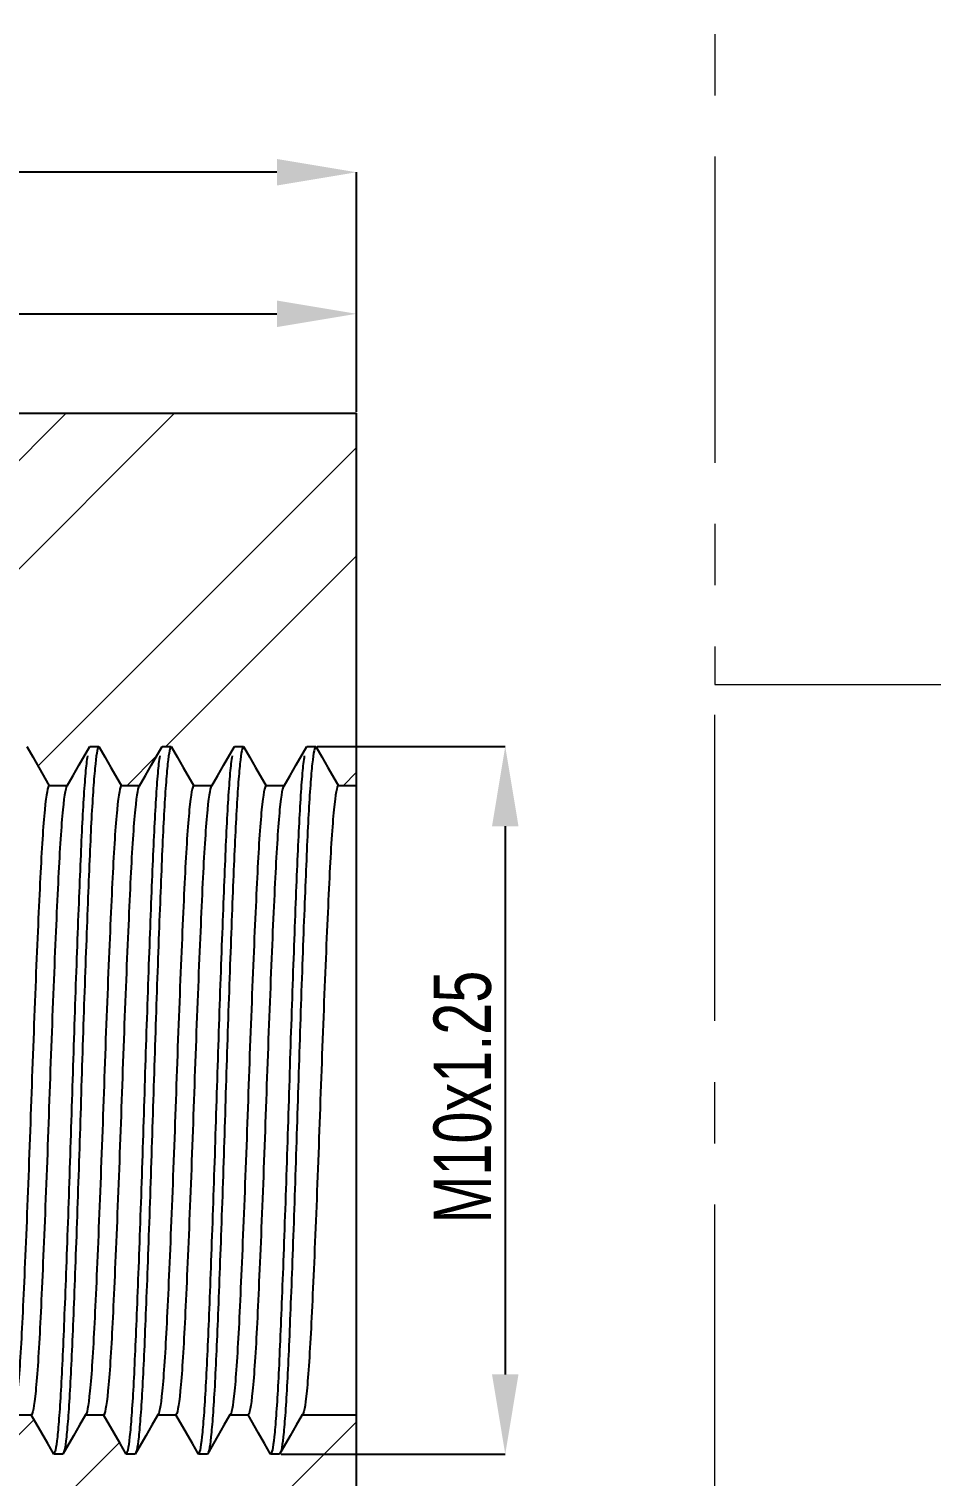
# Model space of a CAD drawing. Header units: millimetres. Extents: x 1113 to 2233, y 538 to 831.
# Drawn here: x 1345.3 to 1382.7, y 661.1 to 721.2 of the extents above; entities that cross this region are included whole.
import ezdxf

# ---------------------------------------------------------------- set-up
doc = ezdxf.new("R2010")
doc.units = ezdxf.units.MM
doc.linetypes.add('CENTERX2', pattern=[20.32, 12.7, -2.54, 2.54, -2.54])
doc.styles.add('SLDTEXTSTYLE0', font='TXT', dxfattribs={"width": 0.75})
doc.dimstyles.new('SLDDIMSTYLE0', dxfattribs={"dimtxt": 2.38125, "dimasz": 3.302, "dimexe": 0, "dimexo": 0.0625, "dimgap": 0.595312, "dimtad": 1, "dimdec": 6, "dimlfac": 0.333333, "dimrnd": 1e-09, "dimzin": 12, "dimdsep": 46, "dimtxsty": 'SLDTEXTSTYLE0', "dimsah": 1, "dimcen": 0.09, "dimadec": 0, "dimazin": 3, "dimtfac": 1, "dimtdec": 1, "dimtofl": 0, "dimtmove": 0, "dimatfit": 3, "dimfxl": 1, "dimfrac": 2, "dimtolj": 1, "dimtzin": 12, "dimarcsym": 0})
doc.dimstyles.new('SLDDIMSTYLE5', dxfattribs={"dimtxt": 2.38125, "dimasz": 3.302, "dimexe": 0, "dimexo": 0.0625, "dimgap": 0.595312, "dimtad": 1, "dimdec": 1, "dimlfac": 0.333333, "dimrnd": 1e-09, "dimzin": 12, "dimdsep": 46, "dimtxsty": 'SLDTEXTSTYLE0', "dimsah": 1, "dimcen": 0.09, "dimadec": 0, "dimazin": 3, "dimtfac": 1, "dimtdec": 1, "dimtofl": 0, "dimtmove": 0, "dimatfit": 3, "dimfxl": 1, "dimfrac": 2, "dimtolj": 1, "dimtzin": 12, "dimarcsym": 0})
pattern_1 = [(45, (1110.37, 536.097), (-6.7352, 6.7352), []), (45, (1114.861, 536.097), (-6.7352, 6.7352), [])]

# ---------------------------------------------------------------- blocks, each defined once
blk = doc.blocks.new('*D76')
at = {"color": 0, "linetype": 'Continuous', "lineweight": -2, "transparency": 16777216}
for p, q in [((1232.879, 693.269), (1232.879, 715.206)), ((1355.577, 715.206), (1236.181, 715.206)), ((1358.879, 705.269), (1358.879, 715.206))]:
    blk.add_line(p, q, dxfattribs=at)
at = {"color": 0, "linetype": 'Continuous', "transparency": 16777216}
for points in [[(1236.181, 715.757), (1236.181, 714.656), (1232.879, 715.206)], [(1355.577, 715.757), (1355.577, 714.656), (1358.879, 715.206)]]:
    blk.add_solid(points, dxfattribs=at)
at = {"layer": 'Defpoints', "color": 0, "linetype": 'Continuous', "transparency": 16777216}
for p in [(1232.879, 715.206), (1358.879, 705.206), (1232.879, 693.206)]:
    blk.add_point(p, dxfattribs=at)
at = {"color": 0, "linetype": 'Continuous', "lineweight": 18, "transparency": 16777216, "insert": (1311.511, 718.183), "char_height": 2.3813, "attachment_point": 2, "style": 'SLDTEXTSTYLE0'}
blk.add_mtext('\\A1;42', dxfattribs=at)
blk = doc.blocks.new('*D77')
at = {"color": 0, "linetype": 'Continuous', "lineweight": -2, "transparency": 16777216}
for p, q in [((1318.379, 705.269), (1318.379, 709.334)), ((1321.681, 709.334), (1355.577, 709.334)), ((1358.879, 705.269), (1358.879, 709.334))]:
    blk.add_line(p, q, dxfattribs=at)
at = {"color": 0, "linetype": 'Continuous', "transparency": 16777216}
for points in [[(1321.681, 709.884), (1321.681, 708.784), (1318.379, 709.334)], [(1355.577, 709.884), (1355.577, 708.784), (1358.879, 709.334)]]:
    blk.add_solid(points, dxfattribs=at)
at = {"layer": 'Defpoints', "color": 0, "linetype": 'Continuous', "transparency": 16777216}
for p in [(1358.879, 709.334), (1318.379, 705.206), (1358.879, 705.206)]:
    blk.add_point(p, dxfattribs=at)
at = {"color": 0, "linetype": 'Continuous', "lineweight": 18, "transparency": 16777216, "insert": (1337.682, 712.311), "char_height": 2.3813, "attachment_point": 2, "style": 'SLDTEXTSTYLE0'}
blk.add_mtext('\\A1;13.5', dxfattribs=at)
blk = doc.blocks.new('*D79')
at = {"color": 0, "linetype": 'Continuous', "lineweight": -2, "transparency": 16777216}
for p, q in [((1357.254, 691.38), (1365.054, 691.38)), ((1365.054, 688.078), (1365.054, 665.335)), ((1355.754, 662.033), (1365.054, 662.033))]:
    blk.add_line(p, q, dxfattribs=at)
at = {"color": 0, "linetype": 'Continuous', "transparency": 16777216}
for points in [[(1364.504, 688.078), (1365.604, 688.078), (1365.054, 691.38)], [(1364.504, 665.335), (1365.604, 665.335), (1365.054, 662.033)]]:
    blk.add_solid(points, dxfattribs=at)
at = {"layer": 'Defpoints', "color": 0, "linetype": 'Continuous', "transparency": 16777216}
for p in [(1357.191, 691.38), (1355.691, 662.033), (1365.054, 662.033)]:
    blk.add_point(p, dxfattribs=at)
at = {"color": 0, "linetype": 'Continuous', "lineweight": 18, "transparency": 16777216, "insert": (1362.077, 676.839), "char_height": 2.38125, "attachment_point": 2, "rotation": 90, "style": 'SLDTEXTSTYLE0'}
blk.add_mtext('\\A1;M10x1.25', dxfattribs=at)
blk = doc.blocks.new('*D80')
at = {"color": 0, "linetype": 'Continuous', "lineweight": -2, "transparency": 16777216}
for p, q in [((1328.879, 663.594), (1328.879, 640.991)), ((1358.879, 648.144), (1358.879, 640.991)), ((1332.181, 640.991), (1355.577, 640.991))]:
    blk.add_line(p, q, dxfattribs=at)
at = {"color": 0, "linetype": 'Continuous', "transparency": 16777216}
for points in [[(1332.181, 641.541), (1332.181, 640.441), (1328.879, 640.991)], [(1355.577, 641.541), (1355.577, 640.441), (1358.879, 640.991)]]:
    blk.add_solid(points, dxfattribs=at)
at = {"layer": 'Defpoints', "color": 0, "linetype": 'Continuous', "transparency": 16777216}
for p in [(1328.879, 663.656), (1358.879, 648.206), (1358.879, 640.991)]:
    blk.add_point(p, dxfattribs=at)
at = {"color": 0, "linetype": 'Continuous', "lineweight": 18, "transparency": 16777216, "insert": (1341.725, 643.967), "char_height": 2.3813, "attachment_point": 2, "style": 'SLDTEXTSTYLE0'}
blk.add_mtext('\\A1;10', dxfattribs=at)

msp = doc.modelspace()

# ---------------------------------------------------------------- hatches: boundary and pattern name
at = {"linetype": 'Continuous', "lineweight": 18}
h = msp.add_hatch(dxfattribs=at)
h.set_pattern_fill('ANSI32', style=0)
h.set_pattern_definition(pattern_1)
h.paths.add_polyline_path([(1287.4881823, 695.2361029), (1286.3163073, 693.2063559), (1285.3788073, 693.2063559), (1284.2069323, 695.2361029), (1283.7381823, 695.2361029), (1282.5663073, 693.2063559), (1281.6288073, 693.2063559), (1280.4569323, 695.2361029), (1279.9881823, 695.2361029), (1278.8163073, 693.2063559), (1277.8788073, 693.2063559), (1276.7069323, 695.2361029), (1276.2381823, 695.2361029), (1275.0663073, 693.2063559), (1274.1288073, 693.2063559), (1272.9569323, 695.2361029), (1272.4881823, 695.2361029), (1271.3163073, 693.2063559), (1270.3788073, 693.2063559), (1269.2069323, 695.2361029), (1268.7381823, 695.2361029), (1267.5663073, 693.2063559), (1266.6288073, 693.2063559), (1265.4569323, 695.2361029), (1264.9881823, 695.2361029), (1263.8163073, 693.2063559), (1262.8788073, 693.2063559), (1261.7069323, 695.2361029), (1261.2381823, 695.2361029), (1260.0663073, 693.2063559), (1259.1288073, 693.2063559), (1257.9569323, 695.2361029), (1257.4881823, 695.2361029), (1256.3163073, 693.2063559), (1255.3788073, 693.2063559), (1254.2069323, 695.2361029), (1253.7381823, 695.2361029), (1252.5663073, 693.2063559), (1251.6288073, 693.2063559), (1250.4569323, 695.2361029), (1249.9881823, 695.2361029), (1248.8163073, 693.2063559), (1247.8788073, 693.2063559), (1246.7069323, 695.2361029), (1246.2381823, 695.2361029), (1245.0663073, 693.2063559), (1244.1288073, 693.2063559), (1242.9569323, 695.2361029), (1242.4881823, 695.2361029), (1241.3163073, 693.2063559), (1240.3788073, 693.2063559), (1239.2069323, 695.2361029), (1238.7381823, 695.2361029), (1237.5663073, 693.2063559), (1236.6288073, 693.2063559), (1235.4569323, 695.2361029), (1234.9881823, 695.2361029), (1233.8163073, 693.2063559), (1232.8788073, 693.2063559), (1232.8788073, 692.3558211), (1237.2854061, 688.7063559), (1261.3788073, 688.7063559), (1261.3788073, 686.4563559), (1328.8788073, 686.4563559), (1328.8788073, 689.7563559), (1331.8788074, 689.7563559), (1332.8163074, 691.3801535), (1333.1913074, 691.3801535), (1334.1288073, 689.7563559), (1334.8788074, 689.7563559), (1335.8163074, 691.3801535), (1336.1913074, 691.3801535), (1337.1288073, 689.7563559), (1337.8788074, 689.7563559), (1338.8163074, 691.3801535), (1339.1913074, 691.3801535), (1340.1288073, 689.7563559), (1340.8788074, 689.7563559), (1341.8163074, 691.3801535), (1342.1913074, 691.3801535), (1343.1288073, 689.7563559), (1343.8788074, 689.7563559), (1344.8163074, 691.3801535), (1345.1913074, 691.3801535), (1346.1288073, 689.7563559), (1346.8788074, 689.7563559), (1347.8163074, 691.3801535), (1348.1913074, 691.3801535), (1349.1288073, 689.7563559), (1349.8788074, 689.7563559), (1350.8163074, 691.3801535), (1351.1913074, 691.3801535), (1352.1288073, 689.7563559), (1352.8788074, 689.7563559), (1353.8163074, 691.3801535), (1354.1913074, 691.3801535), (1355.1288073, 689.7563559), (1355.8788074, 689.7563559), (1356.8163074, 691.3801535), (1357.1913074, 691.3801535), (1358.1288073, 689.7563559), (1358.8788073, 689.7563559), (1358.8788073, 705.2063559), (1318.3788073, 705.2063559), (1318.3788073, 693.2063559), (1307.8788073, 693.2063559), (1306.7069323, 695.2361029), (1306.2381823, 695.2361029), (1305.0663073, 693.2063559), (1304.1288073, 693.2063559), (1302.9569323, 695.2361029), (1302.4881823, 695.2361029), (1301.3163073, 693.2063559), (1300.3788073, 693.2063559), (1299.2069323, 695.2361029), (1298.7381823, 695.2361029), (1297.5663073, 693.2063559), (1296.6288073, 693.2063559), (1295.4569323, 695.2361029), (1294.9881823, 695.2361029), (1293.8163073, 693.2063559), (1292.8788073, 693.2063559), (1291.7069323, 695.2361029), (1291.2381823, 695.2361029), (1290.0663073, 693.2063559), (1289.1288073, 693.2063559), (1287.9569323, 695.2361029)], flags=0)
h = msp.add_hatch(dxfattribs=at)
h.set_pattern_fill('ANSI32', style=0)
h.set_pattern_definition(pattern_1)
h.paths.add_polyline_path([(1288.1913073, 660.2063559), (1289.3631823, 658.1766088), (1289.8319323, 658.1766088), (1291.0038073, 660.2063559), (1291.9413073, 660.2063559), (1293.1131823, 658.1766088), (1293.5819323, 658.1766088), (1294.7538073, 660.2063559), (1295.6913073, 660.2063559), (1296.8631823, 658.1766088), (1297.3319323, 658.1766088), (1298.5038073, 660.2063559), (1299.4413073, 660.2063559), (1300.6131823, 658.1766088), (1301.0819323, 658.1766088), (1302.2538073, 660.2063559), (1303.1913073, 660.2063559), (1304.3631823, 658.1766088), (1304.8319323, 658.1766088), (1306.0038073, 660.2063559), (1306.9413073, 660.2063559), (1308.1131823, 658.1766088), (1308.5819323, 658.1766088), (1309.7538073, 660.2063559), (1318.3788073, 660.2063559), (1318.3788073, 648.2063559), (1358.8788073, 648.2063559), (1358.8788073, 663.6563559), (1356.6288073, 663.6563559), (1355.6913074, 662.0325583), (1355.3163074, 662.0325583), (1354.3788074, 663.6563559), (1353.6288073, 663.6563559), (1352.6913074, 662.0325583), (1352.3163074, 662.0325583), (1351.3788074, 663.6563559), (1350.6288073, 663.6563559), (1349.6913074, 662.0325583), (1349.3163074, 662.0325583), (1348.3788074, 663.6563559), (1347.6288073, 663.6563559), (1346.6913074, 662.0325583), (1346.3163074, 662.0325583), (1345.3788074, 663.6563559), (1344.6288073, 663.6563559), (1343.6913074, 662.0325583), (1343.3163074, 662.0325583), (1342.3788074, 663.6563559), (1341.6288073, 663.6563559), (1340.6913074, 662.0325583), (1340.3163074, 662.0325583), (1339.3788074, 663.6563559), (1338.6288073, 663.6563559), (1337.6913074, 662.0325583), (1337.3163074, 662.0325583), (1336.3788074, 663.6563559), (1335.6288073, 663.6563559), (1334.6913074, 662.0325583), (1334.3163074, 662.0325583), (1333.3788074, 663.6563559), (1332.6288073, 663.6563559), (1331.6913074, 662.0325583), (1331.3163074, 662.0325583), (1330.3788074, 663.6563559), (1328.8788073, 663.6563559), (1328.8788073, 666.9563559), (1261.3788073, 666.9563559), (1261.3788073, 664.7063559), (1237.2854061, 664.7063559), (1232.8788073, 661.0568906), (1232.8788073, 660.2063559), (1235.6913073, 660.2063559), (1236.8631823, 658.1766088), (1237.3319323, 658.1766088), (1238.5038073, 660.2063559), (1239.4413073, 660.2063559), (1240.6131823, 658.1766088), (1241.0819323, 658.1766088), (1242.2538073, 660.2063559), (1243.1913073, 660.2063559), (1244.3631823, 658.1766088), (1244.8319323, 658.1766088), (1246.0038073, 660.2063559), (1246.9413073, 660.2063559), (1248.1131823, 658.1766088), (1248.5819323, 658.1766088), (1249.7538073, 660.2063559), (1250.6913073, 660.2063559), (1251.8631823, 658.1766088), (1252.3319323, 658.1766088), (1253.5038073, 660.2063559), (1254.4413073, 660.2063559), (1255.6131823, 658.1766088), (1256.0819323, 658.1766088), (1257.2538073, 660.2063559), (1258.1913073, 660.2063559), (1259.3631823, 658.1766088), (1259.8319323, 658.1766088), (1261.0038073, 660.2063559), (1261.9413073, 660.2063559), (1263.1131823, 658.1766088), (1263.5819323, 658.1766088), (1264.7538073, 660.2063559), (1265.6913073, 660.2063559), (1266.8631823, 658.1766088), (1267.3319323, 658.1766088), (1268.5038073, 660.2063559), (1269.4413073, 660.2063559), (1270.6131823, 658.1766088), (1271.0819323, 658.1766088), (1272.2538073, 660.2063559), (1273.1913073, 660.2063559), (1274.3631823, 658.1766088), (1274.8319323, 658.1766088), (1276.0038073, 660.2063559), (1276.9413073, 660.2063559), (1278.1131823, 658.1766088), (1278.5819323, 658.1766088), (1279.7538073, 660.2063559), (1280.6913073, 660.2063559), (1281.8631823, 658.1766088), (1282.3319323, 658.1766088), (1283.5038073, 660.2063559), (1284.4413073, 660.2063559), (1285.6131823, 658.1766088), (1286.0819323, 658.1766088), (1287.2538073, 660.2063559)], flags=0)

# ---------------------------------------------------------------- linework, layer by layer
at = {"color": 7, "linetype": 'CENTERX2', "lineweight": 18}
for p, q in [((1373.7527349, 817.4545716), (1373.7527349, 693.9545908)), ((1373.7527349, 693.9545908), (1508.6277139, 693.9545908)), ((1373.7436575, 692.7001078), (1373.7436575, 622.723539))]:
    msp.add_line(p, q, dxfattribs=at)
at = {"color": 7, "linetype": 'Continuous', "lineweight": 25}
for p, q in [((1318.3788073, 705.206355), (1358.8788084, 705.206355)), ((1358.8788084, 689.7563561), (1358.8788084, 705.206355)), ((1347.8163083, 691.3801528), (1348.1913063, 691.3801528)), ((1350.816306, 691.3801528), (1351.1913068, 691.3801528)), ((1353.8163065, 691.3801528), (1354.1913073, 691.3801528)), ((1356.816307, 691.3801528), (1357.1913078, 691.3801528)), ((1346.8788064, 689.7563561), (1346.1288077, 689.7563561)), ((1349.8788069, 689.7563561), (1349.1288082, 689.7563561)), ((1352.8788074, 689.7563561), (1352.1288087, 689.7563561)), ((1355.8788079, 689.7563561), (1355.1288064, 689.7563561)), ((1358.8788084, 689.7563561), (1358.1288069, 689.7563561)), ((1358.8788084, 663.6563557), (1358.8788084, 689.7563561)), ((1344.6288075, 663.6563557), (1345.3788062, 663.6563557)), ((1347.628808, 663.6563557), (1348.3788067, 663.6563557)), ((1350.6288084, 663.6563557), (1351.3788072, 663.6563557)), ((1353.6288061, 663.6563557), (1354.3788077, 663.6563557)), ((1356.6288066, 663.6563557), (1358.8788084, 663.6563557)), ((1358.8788084, 648.2063568), (1358.8788084, 663.6563557)), ((1346.6913061, 662.0325589), (1346.3163081, 662.0325589)), ((1349.6913065, 662.0325589), (1349.3163086, 662.0325589)), ((1352.691307, 662.0325589), (1352.3163063, 662.0325589)), ((1355.6913075, 662.0325589), (1355.3163068, 662.0325589))]:
    msp.add_line(p, q, dxfattribs=at)
at = {"color": 7, "linetype": 'Continuous', "lineweight": 25, "flags": 128}
for points in [[(1345.1913086, 691.3801528), (1345.440307, 690.948876), (1345.6893054, 690.5175977), (1346.1288077, 689.7563561)], [(1346.8788064, 689.7563561), (1347.1278048, 690.1876343), (1347.3768032, 690.6189112), (1347.8163083, 691.3801528)], [(1348.1913063, 691.3801528), (1348.4403047, 690.948876), (1348.6893031, 690.5175977), (1349.1288082, 689.7563561)], [(1349.8788069, 689.7563561), (1350.1278053, 690.1876343), (1350.3768037, 690.6189112), (1350.816306, 691.3801528)], [(1351.1913068, 691.3801528), (1351.4403052, 690.948876), (1351.6893036, 690.5175977), (1352.1288087, 689.7563561)], [(1352.8788074, 689.7563561), (1353.1278058, 690.1876343), (1353.3768042, 690.6189112), (1353.8163065, 691.3801528)], [(1354.1913073, 691.3801528), (1354.4403057, 690.948876), (1354.6893041, 690.5175977), (1355.1288064, 689.7563561)], [(1355.8788079, 689.7563561), (1356.1278063, 690.1876343), (1356.3768047, 690.6189112), (1356.816307, 691.3801528)], [(1357.1913078, 691.3801528), (1357.4403062, 690.948876), (1357.6893046, 690.5175977), (1358.1288069, 689.7563561)], [(1346.3163081, 662.0325589), (1346.0673097, 662.4638358), (1345.8183113, 662.895114), (1345.3788062, 663.6563557)], [(1347.628808, 663.6563557), (1347.3798095, 663.2250774), (1347.1308111, 662.7938006), (1346.6913061, 662.0325589)], [(1349.3163086, 662.0325589), (1349.0673102, 662.4638358), (1348.8183118, 662.895114), (1348.3788067, 663.6563557)], [(1350.6288084, 663.6563557), (1350.37981, 663.2250774), (1350.1308116, 662.7938006), (1349.6913065, 662.0325589)], [(1352.3163063, 662.0325589), (1352.0673079, 662.4638358), (1351.8183095, 662.895114), (1351.3788072, 663.6563557)], [(1353.6288061, 663.6563557), (1353.3798077, 663.2250774), (1353.1308093, 662.7938006), (1352.691307, 662.0325589)], [(1355.3163068, 662.0325589), (1355.0673084, 662.4638358), (1354.81831, 662.895114), (1354.3788077, 663.6563557)], [(1356.6288066, 663.6563557), (1356.3798082, 663.2250774), (1356.1308098, 662.7938006), (1355.6913075, 662.0325589)]]:
    msp.add_lwpolyline(points, dxfattribs=at)
at = {"color": 7, "linetype": 'Continuous', "lineweight": 25}
for points, knots in [([(1347.714362, 690.9945643), (1347.6988618, 690.8968553), (1347.6578107, 690.6380804), (1347.5898854, 689.8216999), (1347.5132978, 688.6203322), (1347.4413027, 687.1233263), (1347.3693369, 685.3786044), (1347.2926597, 683.4045964), (1347.2149544, 681.2507228), (1347.1382788, 678.9969468), (1347.0663068, 676.7063569), (1346.9943351, 674.4157608), (1346.9176584, 672.162004), (1346.839957, 670.0080594), (1346.7632816, 668.0343128), (1346.691305, 666.2886343), (1346.6193346, 664.7952071), (1346.5426575, 663.5802085), (1346.4649566, 662.693576), (1346.3882798, 662.13548), (1346.3401491, 662.066652), (1346.3163081, 662.0325589)], [0, 0, 0, 0, 0.03298705171, 0.08736368266, 0.14139906662, 0.19443602722, 0.24747298782, 0.30150837178, 0.35588500273, 0.40992040644, 0.46295735224, 0.51599429804, 0.57002970175, 0.62440633052, 0.67844171449, 0.73147867715, 0.78451563775, 0.83855102172, 0.89292765049, 0.9469630542, 1, 1, 1, 1]), ([(1348.1913063, 691.3801528), (1348.1674653, 691.3460597), (1348.1193345, 691.2772318), (1348.0426578, 690.7191357), (1347.9649569, 689.8325033), (1347.8882797, 688.6175047), (1347.8163097, 687.1240774), (1347.7443315, 685.3783991), (1347.6676622, 683.4046522), (1347.5899547, 681.2507079), (1347.5132797, 678.9969506), (1347.4413075, 676.706356), (1347.3693356, 674.4157606), (1347.2926601, 672.1620056), (1347.2149542, 670.0080531), (1347.138279, 668.0343365), (1347.066306, 666.2885478), (1346.994338, 664.7955327), (1346.9176471, 663.5789643), (1346.8399994, 662.6982367), (1346.7718597, 662.1842298), (1346.7319003, 662.1190027), (1346.7162757, 662.0934982)], [0, 0, 0, 0, 0.0502366255, 0.1014189909, 0.1529245649, 0.2041069116, 0.2543435511, 0.3045801926, 0.3557625373, 0.4072681133, 0.4584504787, 0.5086871042, 0.5589237297, 0.6101060951, 0.6616116712, 0.7127940179, 0.7630306574, 0.8132672969, 0.8644496436, 0.9159552176, 0.967137583, 1, 1, 1, 1]), ([(1350.7143625, 690.9945643), (1350.698861, 690.8968553), (1350.6578066, 690.6380805), (1350.5898874, 689.8216999), (1350.5132975, 688.6203323), (1350.4413046, 687.1233262), (1350.3693326, 685.3786045), (1350.2926615, 683.4045963), (1350.2149545, 681.2507228), (1350.1382794, 678.9969468), (1350.0663073, 676.7063569), (1349.9943352, 674.4157608), (1349.9176602, 672.162004), (1349.8399527, 670.0080595), (1349.7632834, 668.0343127), (1349.6913052, 666.2886343), (1349.6193352, 664.7952071), (1349.542658, 663.5802085), (1349.4649571, 662.693576), (1349.3882803, 662.13548), (1349.3401496, 662.066652), (1349.3163086, 662.0325589)], [0, 0, 0, 0, 0.0329870539, 0.0873636826, 0.1413990666, 0.1944360272, 0.2474729899, 0.3015083717, 0.3558850027, 0.4099204064, 0.4629573522, 0.515994298, 0.5700297017, 0.6244063326, 0.6784417145, 0.7314786771, 0.7845156377, 0.8385510217, 0.8929276505, 0.9469630542, 1, 1, 1, 1]), ([(1351.1913068, 691.3801528), (1351.1674658, 691.3460597), (1351.119335, 691.2772318), (1351.0426584, 690.7191357), (1350.964957, 689.8325033), (1350.8882816, 688.6175046), (1350.816305, 687.1240775), (1350.7443346, 685.3783989), (1350.6676574, 683.4046523), (1350.5899567, 681.2507078), (1350.5132794, 678.9969507), (1350.4413094, 676.7063559), (1350.3693312, 674.4157608), (1350.2926619, 672.1620056), (1350.2149544, 670.0080531), (1350.1382796, 668.0343365), (1350.0663065, 666.2885478), (1349.9943382, 664.7955327), (1349.917649, 663.5789643), (1349.8399946, 662.6982367), (1349.7718621, 662.1842298), (1349.7318993, 662.1190027), (1349.7162734, 662.0934982)], [0, 0, 0, 0, 0.0502366254, 0.1014189907, 0.1529245646, 0.2041069112, 0.2543435526, 0.304580192, 0.3557625386, 0.4072681125, 0.4584504778, 0.5086871032, 0.5589237306, 0.6101060939, 0.6616116698, 0.7127940164, 0.7630306559, 0.8132672953, 0.8644496419, 0.9159552178, 0.9671375811, 1, 1, 1, 1]), ([(1353.7143602, 690.9945643), (1353.6988599, 690.8968553), (1353.6578083, 690.6380804), (1353.5898875, 689.8216999), (1353.5132982, 688.6203322), (1353.4413047, 687.1233262), (1353.3693343, 685.3786045), (1353.2926572, 683.4045964), (1353.2149563, 681.2507227), (1353.1382795, 678.9969468), (1353.0663079, 676.7063569), (1352.9943358, 674.4157608), (1352.9176603, 672.162004), (1352.8399545, 670.0080595), (1352.763279, 668.0343128), (1352.6913071, 666.2886343), (1352.619335, 664.7952071), (1352.5426599, 663.5802085), (1352.4649525, 662.6935761), (1352.3882828, 662.13548), (1352.3401488, 662.066652), (1352.3163063, 662.0325589)], [0, 0, 0, 0, 0.0329870517, 0.0873636805, 0.1413990645, 0.1944360251, 0.2474729877, 0.3015083717, 0.3558850005, 0.4099204042, 0.46295735, 0.5159942958, 0.5700296995, 0.6244063305, 0.6784417144, 0.731478675, 0.7845156356, 0.8385510196, 0.8929276506, 0.9469630521, 1, 1, 1, 1]), ([(1354.1913073, 691.3801528), (1354.1674662, 691.3460598), (1354.1193352, 691.2772318), (1354.0426602, 690.7191357), (1353.9649527, 689.8325033), (1353.8882833, 688.6175046), (1353.8163052, 687.1240775), (1353.7443352, 685.3783989), (1353.6676579, 683.4046523), (1353.5899571, 681.2507078), (1353.51328, 678.9969507), (1353.4413096, 676.7063559), (1353.369333, 674.4157607), (1353.2926576, 672.1620057), (1353.2149562, 670.008053), (1353.1382797, 668.0343365), (1353.0663071, 666.2885478), (1352.9943387, 664.7955327), (1352.9176491, 663.5789643), (1352.8399966, 662.6982367), (1352.7718581, 662.1842298), (1352.7318985, 662.1190027), (1352.7162739, 662.0934982)], [0, 0, 0, 0, 0.0502366254, 0.1014189907, 0.1529245667, 0.2041069112, 0.2543435526, 0.304580192, 0.3557625386, 0.4072681125, 0.4584504778, 0.5086871032, 0.5589237306, 0.6101060959, 0.6616116698, 0.7127940164, 0.7630306558, 0.8132672952, 0.8644496418, 0.9159552178, 0.9671375831, 1, 1, 1, 1]), ([(1356.7143607, 690.9945643), (1356.6988606, 690.8968553), (1356.6578096, 690.6380804), (1356.5898827, 689.8217), (1356.5133013, 688.6203322), (1356.4413001, 687.1233263), (1356.3693362, 685.3786044), (1356.2926573, 683.4045964), (1356.214957, 681.2507227), (1356.1382796, 678.9969468), (1356.0663096, 676.7063568), (1355.9943314, 674.4157609), (1355.9176621, 672.1620039), (1355.8399547, 670.0080595), (1355.7632796, 668.0343128), (1355.6913075, 666.2886343), (1355.6193356, 664.7952071), (1355.54266, 663.5802085), (1355.4649542, 662.6935761), (1355.3882788, 662.13548), (1355.3401478, 662.066652), (1355.3163068, 662.0325589)], [0, 0, 0, 0, 0.0329870517, 0.0873636827, 0.1413990645, 0.1944360271, 0.2474729878, 0.3015083717, 0.3558850005, 0.4099204042, 0.46295735, 0.5159942979, 0.5700296994, 0.6244063304, 0.6784417144, 0.731478675, 0.7845156356, 0.8385510195, 0.8929276505, 0.9469630542, 1, 1, 1, 1]), ([(1357.1913078, 691.3801528), (1357.1674667, 691.3460598), (1357.1193358, 691.2772318), (1357.0426603, 690.7191357), (1356.9649545, 689.8325033), (1356.888279, 688.6175047), (1356.816307, 687.1240775), (1356.7443349, 685.378399), (1356.6676599, 683.4046522), (1356.5899524, 681.2507079), (1356.5132831, 678.9969505), (1356.4413049, 676.7063561), (1356.3693349, 674.4157606), (1356.2926577, 672.1620057), (1356.2149568, 670.008053), (1356.1382799, 668.0343365), (1356.0663089, 666.2885477), (1355.9943344, 664.7955328), (1355.9176509, 663.5789643), (1355.8399967, 662.6982367), (1355.7718586, 662.1842298), (1355.731899, 662.1190027), (1355.7162744, 662.0934982)], [0, 0, 0, 0, 0.0502366254, 0.1014189907, 0.1529245666, 0.2041069133, 0.2543435527, 0.3045801921, 0.3557625387, 0.4072681146, 0.4584504779, 0.5086871053, 0.5589237307, 0.610106096, 0.6616116699, 0.7127940165, 0.7630306559, 0.8132672973, 0.8644496418, 0.9159552178, 0.9671375831, 1, 1, 1, 1]), ([(1346.1288073, 689.7563559), (1346.0710649, 689.7563559), (1346.0062802, 689.4252318), (1345.8763345, 688.1007357), (1345.8115498, 687.1112009), (1345.6960649, 684.7569979), (1345.6312802, 683.2991829), (1345.5013345, 680.1015664), (1345.4365498, 678.3710288), (1345.3210649, 675.0416829), (1345.2562802, 673.3111454), (1345.1263345, 670.1135288), (1345.0615498, 668.6557139), (1344.9460649, 666.3015109), (1344.8812802, 665.311976), (1344.7513345, 663.9874799), (1344.6865498, 663.6563559), (1344.6288073, 663.6563559)], [0, 0, 0, 0, 0.125, 0.125, 0.25, 0.25, 0.375, 0.375, 0.5, 0.5, 0.625, 0.625, 0.75, 0.75, 0.875, 0.875, 1, 1, 1, 1]), ([(1346.8788074, 689.7563559), (1346.8210649, 689.7563559), (1346.7562802, 689.4252318), (1346.6263345, 688.1007357), (1346.5615498, 687.1112009), (1346.4460649, 684.7569979), (1346.3812802, 683.2991829), (1346.2513345, 680.1015664), (1346.1865498, 678.3710288), (1346.0710649, 675.0416829), (1346.0062802, 673.3111454), (1345.8763345, 670.1135288), (1345.8115498, 668.6557139), (1345.6960649, 666.3015109), (1345.6312802, 665.311976), (1345.5013345, 663.9874799), (1345.4365498, 663.6563559), (1345.3788074, 663.6563559)], [0, 0, 0, 0, 0.125, 0.125, 0.25, 0.25, 0.375, 0.375, 0.5, 0.5, 0.625, 0.625, 0.75, 0.75, 0.875, 0.875, 1, 1, 1, 1]), ([(1349.1288073, 689.7563559), (1349.0710649, 689.7563559), (1349.0062802, 689.4252318), (1348.8763345, 688.1007357), (1348.8115498, 687.1112009), (1348.6960649, 684.7569979), (1348.6312802, 683.2991829), (1348.5013345, 680.1015664), (1348.4365498, 678.3710288), (1348.3210649, 675.0416829), (1348.2562802, 673.3111454), (1348.1263345, 670.1135288), (1348.0615498, 668.6557139), (1347.9460649, 666.3015109), (1347.8812802, 665.311976), (1347.7513345, 663.9874799), (1347.6865498, 663.6563559), (1347.6288073, 663.6563559)], [0, 0, 0, 0, 0.125, 0.125, 0.25, 0.25, 0.375, 0.375, 0.5, 0.5, 0.625, 0.625, 0.75, 0.75, 0.875, 0.875, 1, 1, 1, 1]), ([(1349.8788074, 689.7563559), (1349.8210649, 689.7563559), (1349.7562802, 689.4252318), (1349.6263345, 688.1007357), (1349.5615498, 687.1112009), (1349.4460649, 684.7569979), (1349.3812802, 683.2991829), (1349.2513345, 680.1015664), (1349.1865498, 678.3710288), (1349.0710649, 675.0416829), (1349.0062802, 673.3111454), (1348.8763345, 670.1135288), (1348.8115498, 668.6557139), (1348.6960649, 666.3015109), (1348.6312802, 665.311976), (1348.5013345, 663.9874799), (1348.4365498, 663.6563559), (1348.3788074, 663.6563559)], [0, 0, 0, 0, 0.125, 0.125, 0.25, 0.25, 0.375, 0.375, 0.5, 0.5, 0.625, 0.625, 0.75, 0.75, 0.875, 0.875, 1, 1, 1, 1]), ([(1352.1288073, 689.7563559), (1352.0710649, 689.7563559), (1352.0062802, 689.4252318), (1351.8763345, 688.1007357), (1351.8115498, 687.1112009), (1351.6960649, 684.7569979), (1351.6312802, 683.2991829), (1351.5013345, 680.1015664), (1351.4365498, 678.3710288), (1351.3210649, 675.0416829), (1351.2562802, 673.3111454), (1351.1263345, 670.1135288), (1351.0615498, 668.6557139), (1350.9460649, 666.3015109), (1350.8812802, 665.311976), (1350.7513345, 663.9874799), (1350.6865498, 663.6563559), (1350.6288073, 663.6563559)], [0, 0, 0, 0, 0.125, 0.125, 0.25, 0.25, 0.375, 0.375, 0.5, 0.5, 0.625, 0.625, 0.75, 0.75, 0.875, 0.875, 1, 1, 1, 1]), ([(1352.8788074, 689.7563559), (1352.8210649, 689.7563559), (1352.7562802, 689.4252318), (1352.6263345, 688.1007357), (1352.5615498, 687.1112009), (1352.4460649, 684.7569979), (1352.3812802, 683.2991829), (1352.2513345, 680.1015664), (1352.1865498, 678.3710288), (1352.0710649, 675.0416829), (1352.0062802, 673.3111454), (1351.8763345, 670.1135288), (1351.8115498, 668.6557139), (1351.6960649, 666.3015109), (1351.6312802, 665.311976), (1351.5013345, 663.9874799), (1351.4365498, 663.6563559), (1351.3788074, 663.6563559)], [0, 0, 0, 0, 0.125, 0.125, 0.25, 0.25, 0.375, 0.375, 0.5, 0.5, 0.625, 0.625, 0.75, 0.75, 0.875, 0.875, 1, 1, 1, 1]), ([(1355.1288073, 689.7563559), (1355.0710649, 689.7563559), (1355.0062802, 689.4252318), (1354.8763345, 688.1007357), (1354.8115498, 687.1112009), (1354.6960649, 684.7569979), (1354.6312802, 683.2991829), (1354.5013345, 680.1015664), (1354.4365498, 678.3710288), (1354.3210649, 675.0416829), (1354.2562802, 673.3111454), (1354.1263345, 670.1135288), (1354.0615498, 668.6557139), (1353.9460649, 666.3015109), (1353.8812802, 665.311976), (1353.7513345, 663.9874799), (1353.6865498, 663.6563559), (1353.6288073, 663.6563559)], [0, 0, 0, 0, 0.125, 0.125, 0.25, 0.25, 0.375, 0.375, 0.5, 0.5, 0.625, 0.625, 0.75, 0.75, 0.875, 0.875, 1, 1, 1, 1]), ([(1355.8788074, 689.7563559), (1355.8210649, 689.7563559), (1355.7562802, 689.4252318), (1355.6263345, 688.1007357), (1355.5615498, 687.1112009), (1355.4460649, 684.7569979), (1355.3812802, 683.2991829), (1355.2513345, 680.1015664), (1355.1865498, 678.3710288), (1355.0710649, 675.0416829), (1355.0062802, 673.3111454), (1354.8763345, 670.1135288), (1354.8115498, 668.6557139), (1354.6960649, 666.3015109), (1354.6312802, 665.311976), (1354.5013345, 663.9874799), (1354.4365498, 663.6563559), (1354.3788074, 663.6563559)], [0, 0, 0, 0, 0.125, 0.125, 0.25, 0.25, 0.375, 0.375, 0.5, 0.5, 0.625, 0.625, 0.75, 0.75, 0.875, 0.875, 1, 1, 1, 1]), ([(1358.1288073, 689.7563559), (1358.0710649, 689.7563559), (1358.0062802, 689.4252318), (1357.8763345, 688.1007357), (1357.8115498, 687.1112009), (1357.6960649, 684.7569979), (1357.6312802, 683.2991829), (1357.5013345, 680.1015664), (1357.4365498, 678.3710288), (1357.3210649, 675.0416829), (1357.2562802, 673.3111454), (1357.1263345, 670.1135288), (1357.0615498, 668.6557139), (1356.9460649, 666.3015109), (1356.8812802, 665.311976), (1356.7513345, 663.9874799), (1356.6865498, 663.6563559), (1356.6288073, 663.6563559)], [0, 0, 0, 0, 0.125, 0.125, 0.25, 0.25, 0.375, 0.375, 0.5, 0.5, 0.625, 0.625, 0.75, 0.75, 0.875, 0.875, 1, 1, 1, 1])]:
    msp.add_open_spline(points, degree=3, knots=knots, dxfattribs=at)

# ---------------------------------------------------------------- dimensions: what is measured, and where the dimension line sits
at = {"color": 7, "linetype": 'Continuous', "lineweight": 18}
for base, p1, p2, picture, middle in [((1232.8788073, 715.2063559), (1358.8788073, 705.2063559), (1232.8788073, 693.2063559), '*D76', (1311.5106509, 715.2063559)), ((1358.8788073, 709.3340373), (1318.3788073, 705.2063559), (1358.8788073, 705.2063559), '*D77', (1337.6816253, 709.3340373)), ((1358.8788073, 640.9908508), (1328.8788073, 663.6563559), (1358.8788073, 648.2063559), '*D80', (1341.7248433, 640.9908508))]:
    dim = msp.add_linear_dim(base=base, p1=p1, p2=p2, dimstyle='SLDDIMSTYLE0', dxfattribs=at)
    dim.commit()
    dim.dimension.update_dxf_attribs({"geometry": picture, "text_midpoint": middle, "dimtype": 160})
dim = msp.add_linear_dim(base=(1365.0539126, 662.0325583), p1=(1357.1913074, 691.3801535), p2=(1355.6913074, 662.0325583), angle=90, text='M10x1.25', dimstyle='SLDDIMSTYLE5', dxfattribs=at)
dim.commit()
dim.dimension.update_dxf_attribs({"geometry": '*D79', "text_midpoint": (1365.0539126, 676.8392636), "dimtype": 160})

doc.saveas('drawing.dxf')
